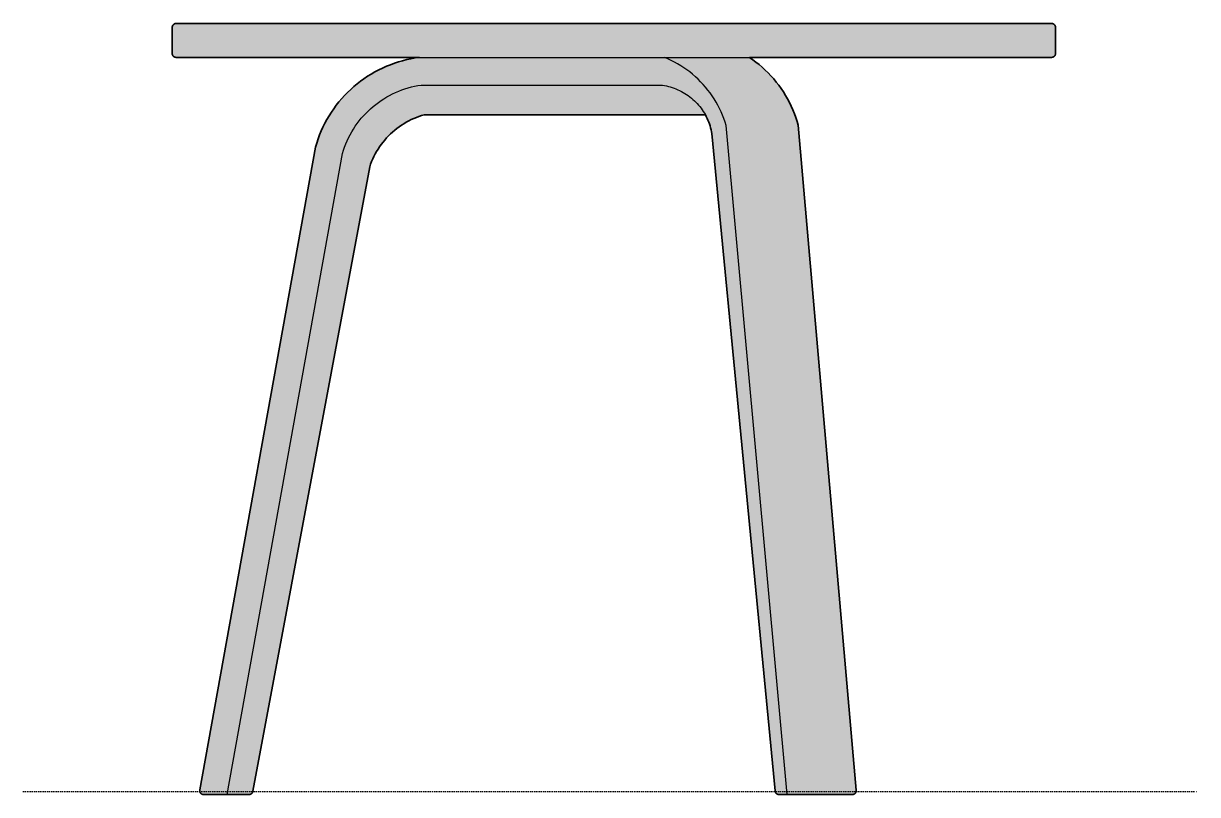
# Model space of a CAD drawing. Header units: millimetres. Extents: x 0 to 1410, y -723 to 390.
# Drawn here: x 816 to 1410, y -2 to 388 of the extents above; entities that cross this region are included whole.
import ezdxf

# ---------------------------------------------------------------- set-up
doc = ezdxf.new("R2010")
doc.units = ezdxf.units.MM
doc.linetypes.add('Dots', pattern=[1, 0, -1])
doc.layers.add('Blocks', color=7, linetype='Continuous')
doc.layers.add('Blocks$Fill', color=7, linetype='Continuous', true_color=0xffffff)
for name, color, linetype, lineweight, true_color in [('Blocks$Inner', 7, 'Continuous', 25, 0x007f00), ('Blocks$Outline', 7, 'Continuous', 35, 0xff3f3f), ('Groud', 7, 'Dots', 25, 0x243775)]:
    doc.layers.add(name, color=color, linetype=linetype, lineweight=lineweight, true_color=true_color)

# ---------------------------------------------------------------- blocks, each defined once
blk = doc.blocks.new('Bella Coffee Table Ø45 Side')
at = {"layer": 'Blocks$Fill'}
blk.add_hatch(color=256, dxfattribs=at).paths.add_polyline_path([(419.38, -1.53), (419.45, -1.51), (419.52, -1.5), (419.58, -1.48), (419.65, -1.46), (419.71, -1.44), (419.78, -1.41), (419.84, -1.39), (419.91, -1.36), (419.97, -1.33), (420.03, -1.29), (420.09, -1.26), (420.15, -1.22), (420.2, -1.18), (420.26, -1.14), (420.31, -1.1), (420.36, -1.05), (420.42, -1.01), (420.46, -0.96), (420.51, -0.91), (420.56, -0.86), (420.6, -0.8), (420.64, -0.75), (420.68, -0.69), (420.72, -0.63), (420.76, -0.58), (420.79, -0.52), (420.82, -0.45), (420.85, -0.39), (420.88, -0.33), (420.91, -0.26), (420.93, -0.2), (420.95, -0.13), (420.97, -0.07), (420.99, 0), (421, 0.07), (421.01, 0.14), (421.02, 0.2), (421.03, 0.27), (421.04, 0.34), (421.04, 0.41), (421.04, 0.48), (421.03, 0.55), (421.03, 0.62), (391.74, 336.95), (391.17, 338.93), (390.53, 340.89), (389.82, 342.82), (389.05, 344.73), (388.22, 346.62), (387.32, 348.47), (386.35, 350.29), (385.33, 352.08), (384.24, 353.83), (383.1, 355.54), (381.89, 357.21), (380.63, 358.84), (379.31, 360.43), (377.94, 361.97), (376.52, 363.46), (375.05, 364.9), (373.53, 366.29), (371.96, 367.63), (370.35, 368.91), (368.69, 370.13), (367, 371.3), (519.8, 371.3), (519.87, 371.3), (519.94, 371.31), (520, 371.31), (520.07, 371.32), (520.14, 371.33), (520.21, 371.34), (520.27, 371.36), (520.34, 371.38), (520.4, 371.4), (520.47, 371.42), (520.53, 371.44), (520.6, 371.47), (520.66, 371.5), (520.72, 371.53), (520.78, 371.56), (520.84, 371.59), (520.9, 371.63), (520.95, 371.67), (521.01, 371.71), (521.06, 371.75), (521.11, 371.79), (521.16, 371.84), (521.21, 371.89), (521.26, 371.94), (521.31, 371.99), (521.35, 372.04), (521.39, 372.09), (521.43, 372.15), (521.47, 372.2), (521.51, 372.26), (521.54, 372.32), (521.57, 372.38), (521.61, 372.44), (521.63, 372.5), (521.66, 372.57), (521.68, 372.63), (521.71, 372.7), (521.72, 372.76), (521.74, 372.83), (521.76, 372.89), (521.77, 372.96), (521.78, 373.03), (521.79, 373.1), (521.79, 373.16), (521.8, 373.23), (521.8, 373.3), (521.8, 386.45), (521.8, 386.52), (521.79, 386.58), (521.79, 386.65), (521.78, 386.72), (521.77, 386.79), (521.76, 386.85), (521.74, 386.92), (521.72, 386.99), (521.71, 387.05), (521.68, 387.12), (521.66, 387.18), (521.63, 387.24), (521.61, 387.31), (521.57, 387.37), (521.54, 387.43), (521.51, 387.49), (521.47, 387.54), (521.43, 387.6), (521.39, 387.66), (521.35, 387.71), (521.31, 387.76), (521.26, 387.81), (521.21, 387.86), (521.16, 387.91), (521.11, 387.95), (521.06, 388), (521.01, 388.04), (520.95, 388.08), (520.9, 388.12), (520.84, 388.16), (520.78, 388.19), (520.72, 388.22), (520.66, 388.25), (520.6, 388.28), (520.53, 388.31), (520.47, 388.33), (520.4, 388.35), (520.34, 388.37), (520.27, 388.39), (520.21, 388.41), (520.14, 388.42), (520.07, 388.43), (520, 388.44), (519.94, 388.44), (519.87, 388.45), (519.8, 388.45), (77.19, 388.45), (77.12, 388.45), (77.05, 388.44), (76.99, 388.44), (76.92, 388.43), (76.85, 388.42), (76.78, 388.41), (76.72, 388.39), (76.65, 388.37), (76.58, 388.35), (76.52, 388.33), (76.46, 388.31), (76.39, 388.28), (76.33, 388.25), (76.27, 388.22), (76.21, 388.19), (76.15, 388.16), (76.09, 388.12), (76.04, 388.08), (75.98, 388.04), (75.93, 388), (75.88, 387.95), (75.82, 387.91), (75.78, 387.86), (75.73, 387.81), (75.68, 387.76), (75.64, 387.71), (75.6, 387.66), (75.56, 387.6), (75.52, 387.54), (75.48, 387.49), (75.45, 387.43), (75.41, 387.37), (75.38, 387.31), (75.36, 387.24), (75.33, 387.18), (75.31, 387.12), (75.28, 387.05), (75.26, 386.99), (75.25, 386.92), (75.23, 386.85), (75.22, 386.79), (75.21, 386.72), (75.2, 386.65), (75.19, 386.58), (75.19, 386.52), (75.19, 386.45), (75.19, 373.3), (75.19, 373.23), (75.19, 373.16), (75.2, 373.1), (75.21, 373.03), (75.22, 372.96), (75.23, 372.89), (75.25, 372.83), (75.26, 372.76), (75.28, 372.7), (75.31, 372.63), (75.33, 372.57), (75.36, 372.5), (75.38, 372.44), (75.41, 372.38), (75.45, 372.32), (75.48, 372.26), (75.52, 372.2), (75.56, 372.15), (75.6, 372.09), (75.64, 372.04), (75.68, 371.99), (75.73, 371.94), (75.78, 371.89), (75.82, 371.84), (75.88, 371.79), (75.93, 371.75), (75.98, 371.71), (76.04, 371.67), (76.09, 371.63), (76.15, 371.59), (76.21, 371.56), (76.27, 371.53), (76.33, 371.5), (76.39, 371.47), (76.46, 371.44), (76.52, 371.42), (76.58, 371.4), (76.65, 371.38), (76.72, 371.36), (76.78, 371.34), (76.85, 371.33), (76.92, 371.32), (76.99, 371.31), (77.05, 371.31), (77.12, 371.3), (77.19, 371.3), (200.16, 371.3), (198.02, 370.99), (195.89, 370.61), (193.77, 370.16), (191.67, 369.63), (189.59, 369.03), (187.54, 368.36), (185.51, 367.61), (183.5, 366.8), (181.52, 365.92), (179.58, 364.97), (177.67, 363.96), (175.79, 362.88), (173.96, 361.73), (172.16, 360.52), (170.41, 359.25), (168.7, 357.93), (167.04, 356.54), (165.43, 355.1), (163.87, 353.6), (162.36, 352.05), (160.9, 350.45), (159.51, 348.79), (158.17, 347.1), (156.89, 345.35), (155.67, 343.57), (154.51, 341.74), (153.41, 339.87), (152.39, 337.97), (151.42, 336.03), (150.53, 334.06), (149.7, 332.06), (148.95, 330.03), (148.26, 327.98), (147.65, 325.9), (89.11, 0.8), (89.1, 0.73), (89.09, 0.66), (89.08, 0.59), (89.08, 0.53), (89.07, 0.46), (89.08, 0.39), (89.08, 0.32), (89.08, 0.25), (89.09, 0.18), (89.1, 0.12), (89.11, 0.05), (89.13, -0.02), (89.15, -0.08), (89.17, -0.15), (89.19, -0.22), (89.21, -0.28), (89.24, -0.34), (89.26, -0.41), (89.29, -0.47), (89.33, -0.53), (89.36, -0.59), (89.4, -0.65), (89.44, -0.7), (89.48, -0.76), (89.52, -0.81), (89.56, -0.86), (89.61, -0.92), (89.66, -0.97), (89.71, -1.01), (89.76, -1.06), (89.81, -1.1), (89.86, -1.15), (89.92, -1.19), (89.97, -1.23), (90.03, -1.26), (90.09, -1.3), (90.15, -1.33), (90.21, -1.36), (90.27, -1.39), (90.34, -1.42), (90.4, -1.44), (90.47, -1.46), (90.53, -1.48), (90.6, -1.5), (90.67, -1.51), (90.73, -1.53), (90.8, -1.54), (90.87, -1.55), (90.94, -1.55), (91.01, -1.55), (91.07, -1.56), (114.01, -1.56), (114.08, -1.55), (114.15, -1.55), (114.21, -1.55), (114.28, -1.54), (114.35, -1.53), (114.42, -1.51), (114.49, -1.5), (114.55, -1.48), (114.62, -1.46), (114.69, -1.44), (114.75, -1.41), (114.82, -1.39), (114.88, -1.36), (114.94, -1.33), (115, -1.29), (115.06, -1.26), (115.12, -1.22), (115.18, -1.18), (115.23, -1.14), (115.28, -1.09), (115.34, -1.05), (115.39, -1), (115.44, -0.95), (115.49, -0.9), (115.53, -0.85), (115.58, -0.8), (115.62, -0.74), (115.66, -0.69), (115.7, -0.63), (115.73, -0.57), (115.77, -0.51), (115.8, -0.45), (115.83, -0.38), (115.86, -0.32), (115.88, -0.26), (115.9, -0.19), (115.92, -0.13), (115.94, -0.06), (115.96, 0.01), (115.97, 0.08), (175.04, 316.01), (175.51, 317.35), (176.03, 318.67), (176.6, 319.96), (177.21, 321.24), (177.86, 322.5), (178.56, 323.73), (179.3, 324.94), (180.08, 326.12), (180.91, 327.28), (181.77, 328.4), (182.67, 329.49), (183.6, 330.56), (184.58, 331.59), (185.59, 332.58), (186.63, 333.54), (187.71, 334.46), (188.81, 335.35), (189.95, 336.19), (191.11, 337), (192.31, 337.76), (193.53, 338.48), (194.77, 339.17), (196.03, 339.8), (197.32, 340.39), (198.63, 340.94), (199.95, 341.44), (201.29, 341.9), (202.65, 342.31), (344.7, 342.31), (344.75, 342.22), (345.22, 341.33), (345.66, 340.42), (346.07, 339.5), (346.45, 338.56), (346.8, 337.61), (347.11, 336.65), (347.39, 335.68), (347.64, 334.7), (347.85, 333.71), (348.03, 332.72), (380.02, 0.25), (380.02, 0.18), (380.03, 0.12), (380.05, 0.05), (380.06, -0.02), (380.08, -0.08), (380.1, -0.15), (380.12, -0.22), (380.14, -0.28), (380.17, -0.34), (380.2, -0.41), (380.23, -0.47), (380.26, -0.53), (380.29, -0.59), (380.33, -0.65), (380.37, -0.7), (380.41, -0.76), (380.45, -0.81), (380.49, -0.86), (380.54, -0.92), (380.59, -0.97), (380.64, -1.01), (380.69, -1.06), (380.74, -1.1), (380.79, -1.15), (380.85, -1.19), (380.91, -1.23), (380.96, -1.26), (381.02, -1.3), (381.08, -1.33), (381.14, -1.36), (381.21, -1.39), (381.27, -1.42), (381.33, -1.44), (381.4, -1.46), (381.47, -1.48), (381.53, -1.5), (381.6, -1.51), (381.67, -1.53), (381.73, -1.54), (381.8, -1.55), (381.87, -1.55), (381.94, -1.55), (382.01, -1.56), (419.04, -1.56), (419.11, -1.55), (419.18, -1.55), (419.24, -1.55), (419.31, -1.54)], flags=0)
at = {"layer": 'Blocks$Inner'}
blk.add_lwpolyline([(75.19, 386.45), (75.19, 373.3), (75.19, 373.23), (75.19, 373.16), (75.2, 373.1), (75.21, 373.03), (75.22, 372.96), (75.23, 372.89), (75.25, 372.83), (75.26, 372.76), (75.28, 372.7), (75.31, 372.63), (75.33, 372.57), (75.36, 372.5), (75.38, 372.44), (75.41, 372.38), (75.45, 372.32), (75.48, 372.26), (75.52, 372.2), (75.56, 372.15), (75.6, 372.09), (75.64, 372.04), (75.68, 371.99), (75.73, 371.94), (75.78, 371.89), (75.82, 371.84), (75.88, 371.79), (75.93, 371.75), (75.98, 371.71), (76.04, 371.67), (76.09, 371.63), (76.15, 371.59), (76.21, 371.56), (76.27, 371.53), (76.33, 371.5), (76.39, 371.47), (76.46, 371.44), (76.52, 371.42), (76.58, 371.4), (76.65, 371.38), (76.72, 371.36), (76.78, 371.34), (76.85, 371.33), (76.92, 371.32), (76.99, 371.31), (77.05, 371.31), (77.12, 371.3), (77.19, 371.3), (519.8, 371.3), (519.87, 371.3), (519.94, 371.31), (520, 371.31), (520.07, 371.32), (520.14, 371.33), (520.21, 371.34), (520.27, 371.36), (520.34, 371.38), (520.4, 371.4), (520.47, 371.42), (520.53, 371.44), (520.6, 371.47), (520.66, 371.5), (520.72, 371.53), (520.78, 371.56), (520.84, 371.59), (520.9, 371.63), (520.95, 371.67), (521.01, 371.71), (521.06, 371.75), (521.11, 371.79), (521.16, 371.84), (521.21, 371.89), (521.26, 371.94), (521.31, 371.99), (521.35, 372.04), (521.39, 372.09), (521.43, 372.15), (521.47, 372.2), (521.51, 372.26), (521.54, 372.32), (521.57, 372.38), (521.61, 372.44), (521.63, 372.5), (521.66, 372.57), (521.68, 372.63), (521.71, 372.7), (521.72, 372.76), (521.74, 372.83), (521.76, 372.89), (521.77, 372.96), (521.78, 373.03), (521.79, 373.1), (521.79, 373.16), (521.8, 373.23), (521.8, 373.3), (521.8, 386.45), (521.8, 386.52), (521.79, 386.58), (521.79, 386.65), (521.78, 386.72), (521.77, 386.79), (521.76, 386.85), (521.74, 386.92), (521.72, 386.99), (521.71, 387.05), (521.68, 387.12), (521.66, 387.18), (521.63, 387.24), (521.61, 387.31), (521.57, 387.37), (521.54, 387.43), (521.51, 387.49), (521.47, 387.54), (521.43, 387.6), (521.39, 387.66), (521.35, 387.71), (521.31, 387.76), (521.26, 387.81), (521.21, 387.86), (521.16, 387.91), (521.11, 387.95), (521.06, 388), (521.01, 388.04), (520.95, 388.08), (520.9, 388.12), (520.84, 388.16), (520.78, 388.19), (520.72, 388.22), (520.66, 388.25), (520.6, 388.28), (520.53, 388.31), (520.47, 388.33), (520.4, 388.35), (520.34, 388.37), (520.27, 388.39), (520.21, 388.41), (520.14, 388.42), (520.07, 388.43), (520, 388.44), (519.94, 388.44), (519.87, 388.45), (519.8, 388.45), (77.19, 388.45), (77.12, 388.45), (77.05, 388.44), (76.99, 388.44), (76.92, 388.43), (76.85, 388.42), (76.78, 388.41), (76.72, 388.39), (76.65, 388.37), (76.58, 388.35), (76.52, 388.33), (76.46, 388.31), (76.39, 388.28), (76.33, 388.25), (76.27, 388.22), (76.21, 388.19), (76.15, 388.16), (76.09, 388.12), (76.04, 388.08), (75.98, 388.04), (75.93, 388), (75.88, 387.95), (75.82, 387.91), (75.78, 387.86), (75.73, 387.81), (75.68, 387.76), (75.64, 387.71), (75.6, 387.66), (75.56, 387.6), (75.52, 387.54), (75.48, 387.49), (75.45, 387.43), (75.41, 387.37), (75.38, 387.31), (75.36, 387.24), (75.33, 387.18), (75.31, 387.12), (75.28, 387.05), (75.26, 386.99), (75.25, 386.92), (75.23, 386.85), (75.22, 386.79), (75.21, 386.72), (75.2, 386.65), (75.19, 386.58), (75.19, 386.52)], close=True, dxfattribs=at)
for points in [[(200.16, 371.3), (198.02, 370.99), (195.89, 370.61), (193.77, 370.16), (191.67, 369.63), (189.59, 369.03), (187.54, 368.36), (185.51, 367.61), (183.5, 366.8), (181.52, 365.92), (179.58, 364.97), (177.67, 363.96), (175.79, 362.88), (173.96, 361.73), (172.16, 360.52), (170.41, 359.25), (168.7, 357.93), (167.04, 356.54), (165.43, 355.1), (163.87, 353.6), (162.36, 352.05), (160.9, 350.45), (159.51, 348.79), (158.17, 347.1), (156.89, 345.35), (155.67, 343.57), (154.51, 341.74), (153.41, 339.87), (152.39, 337.97), (151.42, 336.03), (150.53, 334.06), (149.7, 332.06), (148.95, 330.03), (148.26, 327.98), (147.65, 325.9), (89.11, 0.8), (89.1, 0.73), (89.09, 0.66), (89.08, 0.59), (89.08, 0.53), (89.07, 0.46), (89.08, 0.39), (89.08, 0.32), (89.08, 0.25), (89.09, 0.18), (89.1, 0.12), (89.11, 0.05), (89.13, -0.02), (89.15, -0.08), (89.17, -0.15), (89.19, -0.22), (89.21, -0.28), (89.24, -0.34), (89.26, -0.41), (89.29, -0.47), (89.33, -0.53), (89.36, -0.59), (89.4, -0.65), (89.44, -0.7), (89.48, -0.76), (89.52, -0.81), (89.56, -0.86), (89.61, -0.92), (89.66, -0.97), (89.71, -1.01), (89.76, -1.06), (89.81, -1.1), (89.86, -1.15), (89.92, -1.19), (89.97, -1.23), (90.03, -1.26), (90.09, -1.3), (90.15, -1.33), (90.21, -1.36), (90.27, -1.39), (90.34, -1.42), (90.4, -1.44), (90.47, -1.46), (90.53, -1.48), (90.6, -1.5), (90.67, -1.51), (90.73, -1.53), (90.8, -1.54), (90.87, -1.55), (90.94, -1.55), (91.01, -1.55), (91.07, -1.56), (114.01, -1.56), (114.08, -1.55), (114.15, -1.55), (114.21, -1.55), (114.28, -1.54), (114.35, -1.53), (114.42, -1.51), (114.49, -1.5), (114.55, -1.48), (114.62, -1.46), (114.69, -1.44), (114.75, -1.41), (114.82, -1.39), (114.88, -1.36), (114.94, -1.33), (115, -1.29), (115.06, -1.26), (115.12, -1.22), (115.18, -1.18), (115.23, -1.14), (115.28, -1.09), (115.34, -1.05), (115.39, -1), (115.44, -0.95), (115.49, -0.9), (115.53, -0.85), (115.58, -0.8), (115.62, -0.74), (115.66, -0.69), (115.7, -0.63), (115.73, -0.57), (115.77, -0.51), (115.8, -0.45), (115.83, -0.38), (115.86, -0.32), (115.88, -0.26), (115.9, -0.19), (115.92, -0.13), (115.94, -0.06), (115.96, 0.01), (115.97, 0.08), (175.04, 316.01), (175.51, 317.35), (176.03, 318.67), (176.6, 319.96), (177.21, 321.24), (177.86, 322.5), (178.56, 323.73), (179.3, 324.94), (180.08, 326.12), (180.91, 327.28), (181.77, 328.4), (182.67, 329.49), (183.6, 330.56), (184.58, 331.59), (185.59, 332.58), (186.63, 333.54), (187.71, 334.46), (188.81, 335.35), (189.95, 336.19), (191.11, 337), (192.31, 337.76), (193.53, 338.48), (194.77, 339.17), (196.03, 339.8), (197.32, 340.39), (198.63, 340.94), (199.95, 341.44), (201.29, 341.9), (202.65, 342.31), (344.7, 342.31)], [(102.91, -1.56), (161.3, 322.74), (161.8, 324.36), (162.36, 325.95), (162.97, 327.52), (163.63, 329.07), (164.35, 330.6), (165.12, 332.1), (165.94, 333.58), (166.82, 335.02), (167.74, 336.44), (168.71, 337.82), (169.73, 339.16), (170.79, 340.47), (171.9, 341.74), (173.05, 342.98), (174.25, 344.17), (175.48, 345.32), (176.76, 346.43), (178.07, 347.49), (179.42, 348.5), (180.8, 349.47), (182.21, 350.39), (183.66, 351.26), (185.13, 352.08), (186.64, 352.85), (188.17, 353.56), (189.72, 354.22), (191.29, 354.83), (192.89, 355.38), (194.5, 355.88), (196.13, 356.32), (197.77, 356.71), (199.43, 357.03), (201.1, 357.3), (322.08, 357.3), (323.09, 357.18), (324.09, 357.02), (325.08, 356.82), (326.06, 356.59), (327.04, 356.33), (328, 356.04), (328.96, 355.71), (329.9, 355.35), (330.84, 354.96), (331.75, 354.54), (332.65, 354.08), (333.54, 353.6), (334.41, 353.08), (335.26, 352.53), (336.09, 351.96), (336.9, 351.36), (337.69, 350.73), (338.46, 350.07), (339.21, 349.39), (339.93, 348.68), (340.63, 347.95), (341.3, 347.19), (341.94, 346.42), (342.56, 345.62), (343.15, 344.8), (343.71, 343.96), (344.24, 343.1), (344.75, 342.22), (345.22, 341.33), (345.66, 340.42), (346.07, 339.5), (346.45, 338.56), (346.8, 337.61), (347.11, 336.65), (347.39, 335.68), (347.64, 334.7), (347.85, 333.71), (348.03, 332.72), (380.02, 0.25), (380.02, 0.18), (380.03, 0.12), (380.05, 0.05), (380.06, -0.02), (380.08, -0.08), (380.1, -0.15), (380.12, -0.22), (380.14, -0.28), (380.17, -0.34), (380.2, -0.41), (380.23, -0.47), (380.26, -0.53), (380.29, -0.59), (380.33, -0.65), (380.37, -0.7), (380.41, -0.76), (380.45, -0.81), (380.49, -0.86), (380.54, -0.92), (380.59, -0.97), (380.64, -1.01), (380.69, -1.06), (380.74, -1.1), (380.79, -1.15), (380.85, -1.19), (380.91, -1.23), (380.96, -1.26), (381.02, -1.3), (381.08, -1.33), (381.14, -1.36), (381.21, -1.39), (381.27, -1.42), (381.33, -1.44), (381.4, -1.46), (381.47, -1.48), (381.53, -1.5), (381.6, -1.51), (381.67, -1.53), (381.73, -1.54), (381.8, -1.55), (381.87, -1.55), (381.94, -1.55), (382.01, -1.56), (419.04, -1.56), (419.11, -1.55), (419.18, -1.55), (419.24, -1.55), (419.31, -1.54), (419.38, -1.53), (419.45, -1.51), (419.52, -1.5), (419.58, -1.48), (419.65, -1.46), (419.71, -1.44), (419.78, -1.41), (419.84, -1.39), (419.91, -1.36), (419.97, -1.33), (420.03, -1.29), (420.09, -1.26), (420.15, -1.22), (420.2, -1.18), (420.26, -1.14), (420.31, -1.1), (420.36, -1.05), (420.42, -1.01), (420.46, -0.96), (420.51, -0.91), (420.56, -0.86), (420.6, -0.8), (420.64, -0.75), (420.68, -0.69), (420.72, -0.63), (420.76, -0.58), (420.79, -0.52), (420.82, -0.45), (420.85, -0.39), (420.88, -0.33), (420.91, -0.26), (420.93, -0.2), (420.95, -0.13), (420.97, -0.07), (420.99, 0), (421, 0.07), (421.01, 0.14), (421.02, 0.2), (421.03, 0.27), (421.04, 0.34), (421.04, 0.41), (421.04, 0.48), (421.03, 0.55), (421.03, 0.62), (391.74, 336.95), (391.17, 338.93), (390.53, 340.89), (389.82, 342.82), (389.05, 344.73), (388.22, 346.62), (387.32, 348.47), (386.35, 350.29), (385.33, 352.08), (384.24, 353.83), (383.1, 355.54), (381.89, 357.21), (380.63, 358.84), (379.31, 360.43), (377.94, 361.97), (376.52, 363.46), (375.05, 364.9), (373.53, 366.29), (371.96, 367.63), (370.35, 368.91), (368.69, 370.13), (367, 371.3)], [(386.14, -1.56), (355.29, 336.82), (354.74, 338.58), (354.12, 340.33), (353.45, 342.05), (352.71, 343.75), (351.92, 345.42), (351.07, 347.06), (350.17, 348.68), (349.21, 350.26), (348.2, 351.8), (347.13, 353.32), (346.01, 354.79), (344.84, 356.22), (343.62, 357.62), (342.36, 358.97), (341.05, 360.27), (339.69, 361.53), (338.3, 362.74), (336.86, 363.91), (335.38, 365.02), (333.87, 366.08), (332.32, 367.09), (330.73, 368.05), (329.11, 368.95), (327.47, 369.79), (325.79, 370.57), (324.09, 371.3)]]:
    blk.add_lwpolyline(points, dxfattribs=at)
at = {"layer": 'Blocks$Outline'}
for points in [[(75.2, 386.65), (75.19, 386.58)], [(75.19, 386.58), (75.19, 386.52)], [(75.19, 386.52), (75.19, 386.45)], [(75.19, 386.45), (75.19, 373.3)], [(75.21, 386.72), (75.2, 386.65)], [(75.22, 386.79), (75.21, 386.72)], [(75.23, 386.85), (75.22, 386.79)], [(75.25, 386.92), (75.23, 386.85)], [(75.26, 386.99), (75.25, 386.92)], [(75.28, 387.05), (75.26, 386.99)], [(75.31, 387.12), (75.28, 387.05)], [(75.33, 387.18), (75.31, 387.12)], [(75.36, 387.24), (75.33, 387.18)], [(75.38, 387.31), (75.36, 387.24)], [(75.41, 387.37), (75.38, 387.31)], [(75.45, 387.43), (75.41, 387.37)], [(75.48, 387.49), (75.45, 387.43)], [(75.52, 387.54), (75.48, 387.49)], [(75.56, 387.6), (75.52, 387.54)], [(75.6, 387.66), (75.56, 387.6)], [(75.64, 387.71), (75.6, 387.66)], [(75.68, 387.76), (75.64, 387.71)], [(75.73, 387.81), (75.68, 387.76)], [(75.78, 387.86), (75.73, 387.81)], [(75.82, 387.91), (75.78, 387.86)], [(75.88, 387.95), (75.82, 387.91)], [(75.93, 388), (75.88, 387.95)], [(75.98, 388.04), (75.93, 388)], [(76.04, 388.08), (75.98, 388.04)], [(76.09, 388.12), (76.04, 388.08)], [(76.15, 388.16), (76.09, 388.12)], [(76.21, 388.19), (76.15, 388.16)], [(76.27, 388.22), (76.21, 388.19)], [(76.33, 388.25), (76.27, 388.22)], [(76.39, 388.28), (76.33, 388.25)], [(76.46, 388.31), (76.39, 388.28)], [(76.52, 388.33), (76.46, 388.31)], [(76.58, 388.35), (76.52, 388.33)], [(76.65, 388.37), (76.58, 388.35)], [(76.72, 388.39), (76.65, 388.37)], [(76.78, 388.41), (76.72, 388.39)], [(76.85, 388.42), (76.78, 388.41)], [(76.92, 388.43), (76.85, 388.42)], [(76.99, 388.44), (76.92, 388.43)], [(77.05, 388.44), (76.99, 388.44)], [(77.12, 388.45), (77.05, 388.44)], [(77.19, 388.45), (77.12, 388.45)], [(519.8, 388.45), (77.19, 388.45)], [(519.87, 388.45), (519.8, 388.45)], [(519.94, 388.44), (519.87, 388.45)], [(520, 388.44), (519.94, 388.44)], [(520.07, 388.43), (520, 388.44)], [(520.14, 388.42), (520.07, 388.43)], [(520.21, 388.41), (520.14, 388.42)], [(520.27, 388.39), (520.21, 388.41)], [(520.34, 388.37), (520.27, 388.39)], [(520.4, 388.35), (520.34, 388.37)], [(520.47, 388.33), (520.4, 388.35)], [(520.53, 388.31), (520.47, 388.33)], [(520.6, 388.28), (520.53, 388.31)], [(520.66, 388.25), (520.6, 388.28)], [(520.72, 388.22), (520.66, 388.25)], [(520.78, 388.19), (520.72, 388.22)], [(520.84, 388.16), (520.78, 388.19)], [(520.9, 388.12), (520.84, 388.16)], [(520.95, 388.08), (520.9, 388.12)], [(521.01, 388.04), (520.95, 388.08)], [(521.06, 388), (521.01, 388.04)], [(521.11, 387.95), (521.06, 388)], [(521.16, 387.91), (521.11, 387.95)], [(521.21, 387.86), (521.16, 387.91)], [(521.26, 387.81), (521.21, 387.86)], [(521.31, 387.76), (521.26, 387.81)], [(521.35, 387.71), (521.31, 387.76)], [(521.39, 387.66), (521.35, 387.71)], [(521.43, 387.6), (521.39, 387.66)], [(521.47, 387.54), (521.43, 387.6)], [(521.51, 387.49), (521.47, 387.54)], [(521.54, 387.43), (521.51, 387.49)], [(521.57, 387.37), (521.54, 387.43)], [(521.61, 387.31), (521.57, 387.37)], [(521.63, 387.24), (521.61, 387.31)], [(521.66, 387.18), (521.63, 387.24)], [(521.68, 387.12), (521.66, 387.18)], [(521.71, 387.05), (521.68, 387.12)], [(521.72, 386.99), (521.71, 387.05)], [(521.74, 386.92), (521.72, 386.99)], [(521.76, 386.85), (521.74, 386.92)], [(521.77, 386.79), (521.76, 386.85)], [(521.78, 386.72), (521.77, 386.79)], [(521.79, 386.65), (521.78, 386.72)], [(521.79, 386.58), (521.79, 386.65)], [(521.8, 386.52), (521.79, 386.58)], [(521.8, 386.45), (521.8, 386.52)], [(521.8, 373.3), (521.8, 386.45)], [(75.19, 373.3), (75.19, 373.23)], [(75.19, 373.23), (75.19, 373.16)], [(75.19, 373.16), (75.2, 373.1)], [(75.2, 373.1), (75.21, 373.03)], [(75.21, 373.03), (75.22, 372.96)], [(75.22, 372.96), (75.23, 372.89)], [(75.23, 372.89), (75.25, 372.83)], [(75.25, 372.83), (75.26, 372.76)], [(75.26, 372.76), (75.28, 372.7)], [(75.28, 372.7), (75.31, 372.63)], [(75.31, 372.63), (75.33, 372.57)], [(75.33, 372.57), (75.36, 372.5)], [(75.36, 372.5), (75.38, 372.44)], [(75.38, 372.44), (75.41, 372.38)], [(75.41, 372.38), (75.45, 372.32)], [(75.45, 372.32), (75.48, 372.26)], [(75.48, 372.26), (75.52, 372.2)], [(75.52, 372.2), (75.56, 372.15)], [(75.56, 372.15), (75.6, 372.09)], [(75.6, 372.09), (75.64, 372.04)], [(75.64, 372.04), (75.68, 371.99)], [(75.68, 371.99), (75.73, 371.94)], [(75.73, 371.94), (75.78, 371.89)], [(75.78, 371.89), (75.82, 371.84)], [(75.82, 371.84), (75.88, 371.79)], [(75.88, 371.79), (75.93, 371.75)], [(75.93, 371.75), (75.98, 371.71)], [(75.98, 371.71), (76.04, 371.67)], [(76.04, 371.67), (76.09, 371.63)], [(76.09, 371.63), (76.15, 371.59)], [(76.15, 371.59), (76.21, 371.56)], [(76.21, 371.56), (76.27, 371.53)], [(76.27, 371.53), (76.33, 371.5)], [(76.33, 371.5), (76.39, 371.47)], [(76.39, 371.47), (76.46, 371.44)], [(76.46, 371.44), (76.52, 371.42)], [(76.52, 371.42), (76.58, 371.4)], [(76.58, 371.4), (76.65, 371.38)], [(76.65, 371.38), (76.72, 371.36)], [(76.72, 371.36), (76.78, 371.34)], [(76.78, 371.34), (76.85, 371.33)], [(76.85, 371.33), (76.92, 371.32)], [(76.92, 371.32), (76.99, 371.31)], [(76.99, 371.31), (77.05, 371.31)], [(77.05, 371.31), (77.12, 371.3)], [(77.12, 371.3), (77.19, 371.3)], [(77.19, 371.3), (200.16, 371.3)], [(187.54, 368.36), (185.51, 367.61)], [(189.59, 369.03), (187.54, 368.36)], [(191.67, 369.63), (189.59, 369.03)], [(193.77, 370.16), (191.67, 369.63)], [(195.89, 370.61), (193.77, 370.16)], [(198.02, 370.99), (195.89, 370.61)], [(200.16, 371.3), (198.02, 370.99)], [(368.69, 370.13), (367, 371.3)], [(367, 371.3), (519.8, 371.3)], [(370.35, 368.91), (368.69, 370.13)], [(371.96, 367.63), (370.35, 368.91)], [(519.8, 371.3), (519.87, 371.3)], [(519.87, 371.3), (519.94, 371.31)], [(519.94, 371.31), (520, 371.31)], [(520, 371.31), (520.07, 371.32)], [(520.07, 371.32), (520.14, 371.33)], [(520.14, 371.33), (520.21, 371.34)], [(520.21, 371.34), (520.27, 371.36)], [(520.27, 371.36), (520.34, 371.38)], [(520.34, 371.38), (520.4, 371.4)], [(520.4, 371.4), (520.47, 371.42)], [(520.47, 371.42), (520.53, 371.44)], [(520.53, 371.44), (520.6, 371.47)], [(520.6, 371.47), (520.66, 371.5)], [(520.66, 371.5), (520.72, 371.53)], [(520.72, 371.53), (520.78, 371.56)], [(520.78, 371.56), (520.84, 371.59)], [(520.84, 371.59), (520.9, 371.63)], [(520.9, 371.63), (520.95, 371.67)], [(520.95, 371.67), (521.01, 371.71)], [(521.01, 371.71), (521.06, 371.75)], [(521.06, 371.75), (521.11, 371.79)], [(521.11, 371.79), (521.16, 371.84)], [(521.16, 371.84), (521.21, 371.89)], [(521.21, 371.89), (521.26, 371.94)], [(521.26, 371.94), (521.31, 371.99)], [(521.31, 371.99), (521.35, 372.04)], [(521.35, 372.04), (521.39, 372.09)], [(521.39, 372.09), (521.43, 372.15)], [(521.43, 372.15), (521.47, 372.2)], [(521.47, 372.2), (521.51, 372.26)], [(521.51, 372.26), (521.54, 372.32)], [(521.54, 372.32), (521.57, 372.38)], [(521.57, 372.38), (521.61, 372.44)], [(521.61, 372.44), (521.63, 372.5)], [(521.63, 372.5), (521.66, 372.57)], [(521.66, 372.57), (521.68, 372.63)], [(521.68, 372.63), (521.71, 372.7)], [(521.71, 372.7), (521.72, 372.76)], [(521.72, 372.76), (521.74, 372.83)], [(521.74, 372.83), (521.76, 372.89)], [(521.76, 372.89), (521.77, 372.96)], [(521.77, 372.96), (521.78, 373.03)], [(521.78, 373.03), (521.79, 373.1)], [(521.79, 373.16), (521.8, 373.23)], [(521.79, 373.1), (521.79, 373.16)], [(521.8, 373.23), (521.8, 373.3)], [(175.79, 362.88), (173.96, 361.73)], [(177.67, 363.96), (175.79, 362.88)], [(179.58, 364.97), (177.67, 363.96)], [(181.52, 365.92), (179.58, 364.97)], [(183.5, 366.8), (181.52, 365.92)], [(185.51, 367.61), (183.5, 366.8)], [(373.53, 366.29), (371.96, 367.63)], [(375.05, 364.9), (373.53, 366.29)], [(376.52, 363.46), (375.05, 364.9)], [(377.94, 361.97), (376.52, 363.46)], [(167.04, 356.54), (165.43, 355.1)], [(168.7, 357.93), (167.04, 356.54)], [(170.41, 359.25), (168.7, 357.93)], [(172.16, 360.52), (170.41, 359.25)], [(173.96, 361.73), (172.16, 360.52)], [(379.31, 360.43), (377.94, 361.97)], [(380.63, 358.84), (379.31, 360.43)], [(381.89, 357.21), (380.63, 358.84)], [(383.1, 355.54), (381.89, 357.21)], [(160.9, 350.45), (159.51, 348.79)], [(162.36, 352.05), (160.9, 350.45)], [(163.87, 353.6), (162.36, 352.05)], [(165.43, 355.1), (163.87, 353.6)], [(384.24, 353.83), (383.1, 355.54)], [(385.33, 352.08), (384.24, 353.83)], [(386.35, 350.29), (385.33, 352.08)], [(387.32, 348.47), (386.35, 350.29)], [(156.89, 345.35), (155.67, 343.57)], [(158.17, 347.1), (156.89, 345.35)], [(159.51, 348.79), (158.17, 347.1)], [(388.22, 346.62), (387.32, 348.47)], [(389.05, 344.73), (388.22, 346.62)], [(389.82, 342.82), (389.05, 344.73)], [(153.41, 339.87), (152.39, 337.97)], [(154.51, 341.74), (153.41, 339.87)], [(155.67, 343.57), (154.51, 341.74)], [(192.31, 337.76), (193.53, 338.48)], [(193.53, 338.48), (194.77, 339.17)], [(194.77, 339.17), (196.03, 339.8)], [(196.03, 339.8), (197.32, 340.39)], [(197.32, 340.39), (198.63, 340.94)], [(198.63, 340.94), (199.95, 341.44)], [(199.95, 341.44), (201.29, 341.9)], [(201.29, 341.9), (202.65, 342.31)], [(202.65, 342.31), (344.7, 342.31)], [(344.7, 342.31), (344.75, 342.22)], [(344.75, 342.22), (345.22, 341.33)], [(345.22, 341.33), (345.66, 340.42)], [(345.66, 340.42), (346.07, 339.5)], [(346.07, 339.5), (346.45, 338.56)], [(346.45, 338.56), (346.8, 337.61)], [(390.53, 340.89), (389.82, 342.82)], [(391.17, 338.93), (390.53, 340.89)], [(391.74, 336.95), (391.17, 338.93)], [(150.53, 334.06), (149.7, 332.06)], [(151.42, 336.03), (150.53, 334.06)], [(152.39, 337.97), (151.42, 336.03)], [(184.58, 331.59), (185.59, 332.58)], [(185.59, 332.58), (186.63, 333.54)], [(186.63, 333.54), (187.71, 334.46)], [(187.71, 334.46), (188.81, 335.35)], [(188.81, 335.35), (189.95, 336.19)], [(189.95, 336.19), (191.11, 337)], [(191.11, 337), (192.31, 337.76)], [(346.8, 337.61), (347.11, 336.65)], [(347.11, 336.65), (347.39, 335.68)], [(347.39, 335.68), (347.64, 334.7)], [(347.64, 334.7), (347.85, 333.71)], [(347.85, 333.71), (348.03, 332.72)], [(348.03, 332.72), (380.02, 0.25)], [(421.03, 0.62), (391.74, 336.95)], [(148.26, 327.98), (147.65, 325.9)], [(148.95, 330.03), (148.26, 327.98)], [(149.7, 332.06), (148.95, 330.03)], [(180.08, 326.12), (180.91, 327.28)], [(180.91, 327.28), (181.77, 328.4)], [(181.77, 328.4), (182.67, 329.49)], [(182.67, 329.49), (183.6, 330.56)], [(183.6, 330.56), (184.58, 331.59)], [(147.65, 325.9), (89.11, 0.8)], [(176.6, 319.96), (177.21, 321.24)], [(177.21, 321.24), (177.86, 322.5)], [(177.86, 322.5), (178.56, 323.73)], [(178.56, 323.73), (179.3, 324.94)], [(179.3, 324.94), (180.08, 326.12)], [(115.97, 0.08), (175.04, 316.01)], [(175.04, 316.01), (175.51, 317.35)], [(175.51, 317.35), (176.03, 318.67)], [(176.03, 318.67), (176.6, 319.96)], [(89.08, 0.53), (89.07, 0.46)], [(89.07, 0.46), (89.08, 0.39)], [(89.09, 0.66), (89.08, 0.59)], [(89.08, 0.59), (89.08, 0.53)], [(89.08, 0.39), (89.08, 0.32)], [(89.08, 0.32), (89.08, 0.25)], [(89.08, 0.25), (89.09, 0.18)], [(89.1, 0.73), (89.09, 0.66)], [(89.09, 0.18), (89.1, 0.12)], [(89.11, 0.8), (89.1, 0.73)], [(89.1, 0.12), (89.11, 0.05)], [(89.11, 0.05), (89.13, -0.02)], [(115.94, -0.06), (115.96, 0.01)], [(115.96, 0.01), (115.97, 0.08)], [(380.02, 0.25), (380.02, 0.18)], [(380.02, 0.18), (380.03, 0.12)], [(380.03, 0.12), (380.05, 0.05)], [(380.05, 0.05), (380.06, -0.02)], [(420.97, -0.07), (420.99, 0)], [(420.99, 0), (421, 0.07)], [(421, 0.07), (421.01, 0.14)], [(421.01, 0.14), (421.02, 0.2)], [(421.02, 0.2), (421.03, 0.27)], [(421.03, 0.55), (421.03, 0.62)], [(421.04, 0.48), (421.03, 0.55)], [(421.03, 0.27), (421.04, 0.34)], [(421.04, 0.41), (421.04, 0.48)], [(421.04, 0.34), (421.04, 0.41)], [(89.13, -0.02), (89.15, -0.08)], [(89.15, -0.08), (89.17, -0.15)], [(89.17, -0.15), (89.19, -0.22)], [(89.19, -0.22), (89.21, -0.28)], [(89.21, -0.28), (89.24, -0.34)], [(89.24, -0.34), (89.26, -0.41)], [(89.26, -0.41), (89.29, -0.47)], [(89.29, -0.47), (89.33, -0.53)], [(89.33, -0.53), (89.36, -0.59)], [(89.36, -0.59), (89.4, -0.65)], [(89.4, -0.65), (89.44, -0.7)], [(89.44, -0.7), (89.48, -0.76)], [(89.48, -0.76), (89.52, -0.81)], [(89.52, -0.81), (89.56, -0.86)], [(89.56, -0.86), (89.61, -0.92)], [(89.61, -0.92), (89.66, -0.97)], [(89.66, -0.97), (89.71, -1.01)], [(89.71, -1.01), (89.76, -1.06)], [(89.76, -1.06), (89.81, -1.1)], [(89.81, -1.1), (89.86, -1.15)], [(89.86, -1.15), (89.92, -1.19)], [(89.92, -1.19), (89.97, -1.23)], [(89.97, -1.23), (90.03, -1.26)], [(90.03, -1.26), (90.09, -1.3)], [(90.09, -1.3), (90.15, -1.33)], [(90.15, -1.33), (90.21, -1.36)], [(90.21, -1.36), (90.27, -1.39)], [(90.27, -1.39), (90.34, -1.42)], [(90.34, -1.42), (90.4, -1.44)], [(90.4, -1.44), (90.47, -1.46)], [(90.47, -1.46), (90.53, -1.48)], [(90.53, -1.48), (90.6, -1.5)], [(90.6, -1.5), (90.67, -1.51)], [(90.67, -1.51), (90.73, -1.53)], [(90.73, -1.53), (90.8, -1.54)], [(90.8, -1.54), (90.87, -1.55)], [(90.87, -1.55), (90.94, -1.55)], [(90.94, -1.55), (91.01, -1.55)], [(91.01, -1.55), (91.07, -1.56)], [(91.07, -1.56), (114.01, -1.56)], [(114.01, -1.56), (114.08, -1.55)], [(114.08, -1.55), (114.15, -1.55)], [(114.15, -1.55), (114.21, -1.55)], [(114.21, -1.55), (114.28, -1.54)], [(114.28, -1.54), (114.35, -1.53)], [(114.35, -1.53), (114.42, -1.51)], [(114.42, -1.51), (114.49, -1.5)], [(114.49, -1.5), (114.55, -1.48)], [(114.55, -1.48), (114.62, -1.46)], [(114.62, -1.46), (114.69, -1.44)], [(114.69, -1.44), (114.75, -1.41)], [(114.75, -1.41), (114.82, -1.39)], [(114.82, -1.39), (114.88, -1.36)], [(114.88, -1.36), (114.94, -1.33)], [(114.94, -1.33), (115, -1.29)], [(115, -1.29), (115.06, -1.26)], [(115.06, -1.26), (115.12, -1.22)], [(115.12, -1.22), (115.18, -1.18)], [(115.18, -1.18), (115.23, -1.14)], [(115.23, -1.14), (115.28, -1.09)], [(115.28, -1.09), (115.34, -1.05)], [(115.34, -1.05), (115.39, -1)], [(115.39, -1), (115.44, -0.95)], [(115.44, -0.95), (115.49, -0.9)], [(115.49, -0.9), (115.53, -0.85)], [(115.53, -0.85), (115.58, -0.8)], [(115.58, -0.8), (115.62, -0.74)], [(115.62, -0.74), (115.66, -0.69)], [(115.66, -0.69), (115.7, -0.63)], [(115.7, -0.63), (115.73, -0.57)], [(115.73, -0.57), (115.77, -0.51)], [(115.77, -0.51), (115.8, -0.45)], [(115.8, -0.45), (115.83, -0.38)], [(115.83, -0.38), (115.86, -0.32)], [(115.86, -0.32), (115.88, -0.26)], [(115.88, -0.26), (115.9, -0.19)], [(115.9, -0.19), (115.92, -0.13)], [(115.92, -0.13), (115.94, -0.06)], [(380.06, -0.02), (380.08, -0.08)], [(380.08, -0.08), (380.1, -0.15)], [(380.1, -0.15), (380.12, -0.22)], [(380.12, -0.22), (380.14, -0.28)], [(380.14, -0.28), (380.17, -0.34)], [(380.17, -0.34), (380.2, -0.41)], [(380.2, -0.41), (380.23, -0.47)], [(380.23, -0.47), (380.26, -0.53)], [(380.26, -0.53), (380.29, -0.59)], [(380.29, -0.59), (380.33, -0.65)], [(380.33, -0.65), (380.37, -0.7)], [(380.37, -0.7), (380.41, -0.76)], [(380.41, -0.76), (380.45, -0.81)], [(380.45, -0.81), (380.49, -0.86)], [(380.49, -0.86), (380.54, -0.92)], [(380.54, -0.92), (380.59, -0.97)], [(380.59, -0.97), (380.64, -1.01)], [(380.64, -1.01), (380.69, -1.06)], [(380.69, -1.06), (380.74, -1.1)], [(380.74, -1.1), (380.79, -1.15)], [(380.79, -1.15), (380.85, -1.19)], [(380.85, -1.19), (380.91, -1.23)], [(380.91, -1.23), (380.96, -1.26)], [(380.96, -1.26), (381.02, -1.3)], [(381.02, -1.3), (381.08, -1.33)], [(381.08, -1.33), (381.14, -1.36)], [(381.14, -1.36), (381.21, -1.39)], [(381.21, -1.39), (381.27, -1.42)], [(381.27, -1.42), (381.33, -1.44)], [(381.33, -1.44), (381.4, -1.46)], [(381.4, -1.46), (381.47, -1.48)], [(381.47, -1.48), (381.53, -1.5)], [(381.53, -1.5), (381.6, -1.51)], [(381.6, -1.51), (381.67, -1.53)], [(381.67, -1.53), (381.73, -1.54)], [(381.73, -1.54), (381.8, -1.55)], [(381.8, -1.55), (381.87, -1.55)], [(381.87, -1.55), (381.94, -1.55)], [(381.94, -1.55), (382.01, -1.56)], [(382.01, -1.56), (419.04, -1.56)], [(419.04, -1.56), (419.11, -1.55)], [(419.11, -1.55), (419.18, -1.55)], [(419.18, -1.55), (419.24, -1.55)], [(419.24, -1.55), (419.31, -1.54)], [(419.31, -1.54), (419.38, -1.53)], [(419.38, -1.53), (419.45, -1.51)], [(419.45, -1.51), (419.52, -1.5)], [(419.52, -1.5), (419.58, -1.48)], [(419.58, -1.48), (419.65, -1.46)], [(419.65, -1.46), (419.71, -1.44)], [(419.71, -1.44), (419.78, -1.41)], [(419.78, -1.41), (419.84, -1.39)], [(419.84, -1.39), (419.91, -1.36)], [(419.91, -1.36), (419.97, -1.33)], [(419.97, -1.33), (420.03, -1.29)], [(420.03, -1.29), (420.09, -1.26)], [(420.09, -1.26), (420.15, -1.22)], [(420.15, -1.22), (420.2, -1.18)], [(420.2, -1.18), (420.26, -1.14)], [(420.26, -1.14), (420.31, -1.1)], [(420.31, -1.1), (420.36, -1.05)], [(420.36, -1.05), (420.42, -1.01)], [(420.42, -1.01), (420.46, -0.96)], [(420.46, -0.96), (420.51, -0.91)], [(420.51, -0.91), (420.56, -0.86)], [(420.56, -0.86), (420.6, -0.8)], [(420.6, -0.8), (420.64, -0.75)], [(420.64, -0.75), (420.68, -0.69)], [(420.68, -0.69), (420.72, -0.63)], [(420.72, -0.63), (420.76, -0.58)], [(420.76, -0.58), (420.79, -0.52)], [(420.79, -0.52), (420.82, -0.45)], [(420.82, -0.45), (420.85, -0.39)], [(420.85, -0.39), (420.88, -0.33)], [(420.88, -0.33), (420.91, -0.26)], [(420.91, -0.26), (420.93, -0.2)], [(420.93, -0.2), (420.95, -0.13)], [(420.95, -0.13), (420.97, -0.07)]]:
    blk.add_lwpolyline(points, dxfattribs=at)

msp = doc.modelspace()

# ---------------------------------------------------------------- linework, layer by layer
at = {"layer": 'Groud'}
msp.add_lwpolyline([(816.32, 0), (1409.91, 0)], dxfattribs=at)

# ---------------------------------------------------------------- block references
at = {"layer": 'Blocks'}
msp.add_blockref('Bella Coffee Table Ø45 Side', (816.32, 0), dxfattribs=at)

doc.saveas('drawing.dxf')
